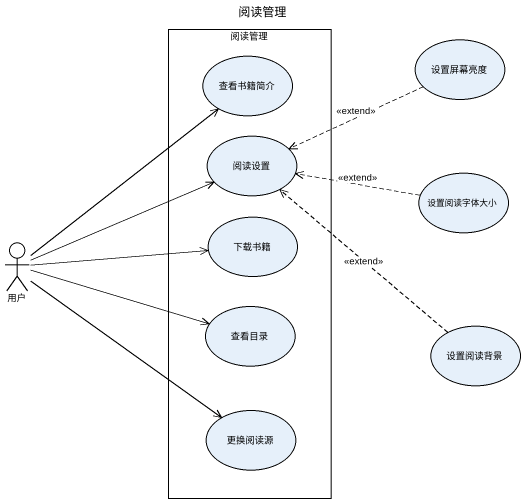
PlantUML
@startuml
title 阅读管理
rectangle 阅读管理 {
  usecase 查看书籍简介
  usecase 阅读设置
  usecase 下载书籍
  usecase 查看目录
  usecase 更换阅读源
}
usecase 设置屏幕亮度
usecase 设置阅读字体大小
actor 用户
usecase 设置阅读背景
设置屏幕亮度 .left.> 阅读设置 : <<extend>>
查看书籍简介 <-- 用户
阅读设置 <-left- 用户
设置阅读字体大小 .left.> 阅读设置 : <<extend>>
下载书籍 <-left- 用户
查看目录 <-left- 用户
设置阅读背景 .up.> 阅读设置 : <<extend>>
更换阅读源 <-up- 用户
@enduml
